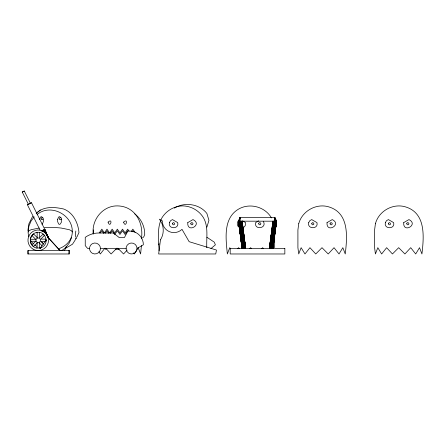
<?xml version="1.0" encoding="UTF-8"?>
<svg xmlns="http://www.w3.org/2000/svg" width="445" height="445" viewBox="0 0 445 445"><rect width="100%" height="100%" fill="white"/><g stroke="black" fill="none" stroke-linecap="round" stroke-linejoin="round"><path stroke-width="0.67" d="M30.566 240.973L30.555 241.268L35.722 241.268M35.722 239.271L30.555 239.271L30.555 241.268M39.416 232.551L39.416 237.741L43.043 234.115L44.411 235.483L40.806 239.126L45.996 239.126L45.985 241.079M75.811 231.033L75.433 234.326L75.622 236.312L76.34 237.897L74.888 240.5L72.496 244.205L65.265 248.477M239.922 218.751L240.078 217.538L274.754 217.538L276.573 221.182L273.002 248.505M239.605 221.182L240.078 217.538L238.503 221.182L242.036 248.505L238.626 221.182L240.078 217.538L240.078 221.182L243.827 248.505L239.605 221.182L243.359 248.505L239.199 221.182L240.078 217.538L238.626 221.182L242.102 248.505L241.535 243.727M272.991 221.182L269.358 248.505L272.991 221.182L269.52 247.826L270.744 238.943M270.154 244.405L270.332 243.042M270.51 241.674L270.777 239.627M271.044 237.574L271.222 236.212M271.489 234.159L271.667 232.796M271.845 231.428L272.106 229.381M272.551 225.96L272.373 227.328L272.518 225.96M272.818 223.913L272.996 222.544L272.802 223.913M273.046 246.458L273.219 245.089M273.486 243.042L273.664 241.674M273.931 239.627L274.198 237.574M274.376 236.212L274.554 234.843M274.821 232.796L274.999 231.428M275.266 229.381L275.533 227.328M275.883 224.597L275.705 225.96L275.85 224.597M276.15 222.544L276.328 221.182L274.754 217.538L274.754 221.182L270.671 248.505L275.221 221.182L274.754 217.538L276.512 221.182L273.041 247.826M28.886 236.673A22.072 18.189 0 0 1 28.135 231.967L28.886 226.271L31.094 220.965L34.209 216.915M274.754 221.182L270.237 248.505L273.842 221.182L269.865 248.505L273.464 221.182L269.587 248.505L273.174 221.182L269.414 248.505M272.93 248.505L276.573 221.182L238.503 221.182L242.086 248.505M93.155 233.775L93.684 229.859M270.927 237.574L271.211 235.527M271.394 234.159L272.145 228.697M272.963 247.142L273.247 245.089M273.43 243.727L273.708 241.674M273.897 240.311L274.643 234.843M274.832 233.475L276.512 221.182L272.056 248.505L276.328 221.182L271.617 248.505L276.039 221.182L274.754 217.538L275.661 221.182L271.144 248.505L275.221 221.182M270.582 241.674L270.777 240.311M275.277 228.697L275.466 227.328M276.139 222.544L276.328 221.182M272.74 248.505L276.573 221.182L272.44 248.505L276.512 221.182M27.874 230.56L28.864 223.868L32.613 216.353M270.237 248.505L274.281 221.182M271.144 248.505L276.039 221.182M75.917 238.726L76.039 238.136M39.471 219.48L40.423 217.138L41.441 216.62C45.435 219.68 40.895 215.997 41.057 218.862M239.788 218.751L240.078 217.538L238.859 221.182L242.547 248.505L238.626 221.182L242.264 248.505L238.503 221.182M206.897 227.122L208.939 220.308L206.897 213.489C199.538 203.838 184.458 201.757 174.384 208.115M66.305 246.224L65.454 248.811L64.03 250.752M240.078 217.538L238.865 221.182L242.92 248.505L239.199 221.182M36.251 247.993C28.53 246.269 28.53 234.27 36.251 232.551M30.599 239.582L30.599 238.203L31.311 236.273M71.528 237.663L69.325 242.97L65.816 247.526L61.755 250.635M158.654 244.828L159.11 243.754M76.946 236.946L78.965 232.535C78.164 222.912 73.208 212.582 63.668 209.005C55.258 207.103 44.717 206.085 37.742 212.098M28.135 231.967L28.886 230.799L31.094 229.709L39.171 228.057M99.252 232.891L101.838 229.164L104.419 232.891L107.006 229.164L109.592 232.891L112.173 229.164L114.76 232.891L117.341 229.164L119.927 232.891L122.514 229.164L125.095 232.891L127.682 229.164L129 231.066M100.314 232.93L101.838 230.733L103.685 233.397M105.304 233.191L107.006 230.733L108.853 233.397M110.349 233.364L112.173 230.733L114.76 234.459L117.341 230.733L119.927 234.459L122.514 230.733L125.095 234.459L127.682 230.733M131.281 231.428L132.849 229.164L135.08 232.379M132.109 231.801L132.849 230.733L133.611 231.828M40.495 248.299L41.313 247.17M40.317 247.854L46.108 240.306M242.23 224.491L242.553 223.713L242.23 222.928M104.887 248.21L100.314 253.973L98.924 251.686M237.736 248.733L238.565 247.687L239.46 248.655M32.034 235.589L33.625 234.003L37.391 237.769M127.148 250.101L123.577 253.973L117.825 248.171M261.749 248.655L262.645 247.687L263.473 248.733M116.863 248.171L111.111 253.973L105.749 248.171M249.645 248.655L250.607 247.687L251.564 248.655M37.391 242.77L33.625 246.536L32.802 245.729L32.012 244.922L35.778 241.157M210.913 248.616L215.397 244.828L214.256 242.141L206.897 237.257M36.162 213.422L40.406 209.901M239.315 220.019C236.534 221.51 236.534 225.91 239.315 227.406M37.141 214.468C50.457 203.282 72.947 214.662 72.285 231.967A22.072 18.189 0 0 1 58.356 248.872M40.072 230.104L27.412 204.789L31.478 202.753L44.756 229.303L48.232 237.608L59.997 250.546M31.478 202.753L30.16 203.426M44.578 229.403L48.177 237.608L59.942 250.546M142.567 237.83C143.935 237.202 144.308 235.644 144.72 234.337C144.831 226.511 141.071 218.562 134.729 213.9M137.06 248.482A5.49 5.49 0 0 0 128.828 243.732A5.49 5.49 0 0 0 128.828 253.238A5.49 5.49 0 0 0 137.06 248.482L143.362 244.767A13.656 13.656 0 0 0 129.706 231.083L127.876 231.083L124.433 237.535L119.16 237.535L113.419 232.996L98.784 232.996A23.262 23.262 0 0 0 85.245 237.341L85.245 245.646L87.659 248.482L89.49 248.482M258.662 220.865L255.641 222.606C253.817 230.332 267.223 228.569 263.457 221.577M22.25 192.051L24.291 191.027L30.421 203.282L30.132 203.432L28.38 204.305L22.25 192.051L24.291 191.027M30.388 203.298L30.11 203.432M41.541 230.905L44.756 229.303L48.244 237.608L44.739 229.32M42.381 230.51L41.418 230.983M28.146 204.433L27.412 204.789M40.306 247.993C50.441 245.028 46.152 229.92 36.167 232.551M242.553 227.834C244.761 227.256 246.174 224.808 245.568 222.606L242.547 220.865M45.379 241.413L41.079 241.413L43.693 244.027M30.516 242.341L31.311 244.266M36.167 247.993L40.389 247.993M100.47 248.482A5.49 5.49 0 0 0 92.237 243.732A5.49 5.49 0 0 0 92.237 253.238A5.49 5.49 0 0 0 100.47 248.482L126.085 248.482M115.644 249.278L118.976 249.278M105.365 249.233L106.088 249.278M40.979 241.374L43.666 244.016M32.012 235.616L35.778 239.388M39.138 242.792L41.964 245.618M44.862 230.032L48.232 237.608L47.32 236.634L48.177 237.608L44.639 229.359M42.014 230.666L42.892 231.656M47.292 236.618L48.177 237.608L44.389 229.481M47.393 236.595L48.232 237.608L45.507 232.029M133.539 252.927L134.368 253.973L138.195 247.687L140.603 253.973L141.421 245.64M42.531 230.404L43.744 231.951M271.456 217.928C265.087 206.725 249.684 202.597 238.565 209.111C222.945 218.234 225.871 238.787 227.345 253.973L229.754 247.687L230.449 248.827M47.47 236.556L48.232 237.608L45.902 233.375M43.065 230.137L44.522 232.273M47.443 236.545L48.177 237.608L44.027 229.659M72.285 231.967L71.528 230.799L69.325 229.709L61.243 228.057A22.233 4.589 0 0 0 44.494 227.601M48.232 237.608L47.493 236.434L48.177 237.608M43.577 229.887L46.758 235.233M240.066 221.182L244.299 248.505L240.539 221.182L244.744 248.505L241.001 221.182L245.123 248.505L241.413 221.182L245.417 248.505L241.752 221.182L245.607 248.505L241.997 221.182L245.673 248.505L242.119 221.182L243.949 236.212L243.632 234.159M242.113 221.182L245.673 248.505M159.06 250.83C158.693 239.938 156.751 228.035 161.88 217.928C166.241 210.657 174.251 206.029 182.734 205.89C191.211 206.029 199.221 210.657 203.588 217.928C208.633 227.039 206.28 237.78 206.808 247.687M242.597 225.96L242.341 223.913L242.547 225.96M242.77 227.328L243.46 232.796M244.066 237.574L244.756 243.042L244.116 237.574M245.011 245.089L245.184 246.458L244.945 244.405M240.322 232.796L240.495 234.159M240.751 236.212L241.006 238.259M241.262 240.311L241.435 241.674M241.691 243.727L241.863 245.089M239.916 230.059L240.078 231.428M240.244 232.796L240.484 234.843M240.645 236.212L240.968 238.943M241.129 240.311L241.374 242.358M242.786 228.012L243.026 230.059M243.181 231.428L243.343 232.796M244.055 238.943L244.21 240.311M30.555 239.271L30.566 239.566M274.682 234.738L274.682 247.687M141.421 238.826C143.88 222.756 135.019 206.102 117.341 205.89C102.723 205.679 91.409 219.88 93.261 234.053M68.981 250.546L68.981 253.973M39.416 242.575L39.416 247.993M37.135 232.551L37.135 237.964M37.135 242.575L37.135 247.993M30.599 240.962L30.599 242.341M28.124 250.546L28.124 253.973M41.969 224.208A1.235 1.018 -42.1 0 0 42.464 223.818L43.41 221.477L43.21 218.551L42.809 219.557L41.485 219.58A2.247 1.546 -31.5 0 1 41.057 218.862M40.295 248.221A22.072 18.189 0 0 1 39.171 247.72M36.774 246.397A22.072 18.189 0 0 1 34.599 244.828M33.62 243.966A22.072 18.189 0 0 1 31.094 241.062M57.577 219.48L57.577 221.477L58.529 223.818A1.235 1.018 42.1 0 0 60.075 224.202L61.315 222.405L61.315 218.551C61.577 220.325 58.568 219.975 59.23 218.306C60.209 216.543 62.823 219.352 59.547 216.62L58.529 217.138L57.577 219.48M160.467 239.816L158.654 253.973L215.747 253.973L216.448 250.046L189.153 241.696L182.005 229.342A11.598 11.598 0 0 1 162.347 220.865L159.371 219.163A17.839 17.839 0 0 1 160.467 239.816M269.887 246.458L269.709 247.826L269.909 246.458M108.074 222.144C110.21 228.958 113.336 217.305 108.074 222.144M123.582 222.144C125.718 228.958 128.839 217.305 123.582 222.144M169.45 222.606C167.62 229.42 179.524 229.42 177.694 222.606L172.471 219.591L170.557 220.692L169.45 222.606M172.51 223.423L172.793 224.491A1.307 1.196 -71.2 0 0 173.572 224.814C176.114 224.53 173.444 221.043 172.51 223.423M187.768 222.606C186.917 233.786 203.098 224.441 192.991 219.591L187.768 222.606M190.822 223.423L190.933 224.263L191.89 224.814A1.307 1.196 71.2 0 0 192.668 224.491C193.959 223.201 191.294 221.66 190.822 223.423M258.695 223.423L258.979 224.491L259.763 224.814A1.307 1.196 71.2 0 0 260.542 224.491C261.832 223.201 259.168 221.66 258.695 223.423M298.728 223.735L297.911 229.965L297.911 247.687L298.728 253.973L301.137 247.687L304.964 253.973L309.948 247.687L315.755 253.973L321.991 247.687L328.221 253.973L334.028 247.687L339.018 253.973L342.845 247.687L345.248 253.973C347.289 236.679 349.459 212.627 328.221 206.708C315.794 203.293 301.988 211.264 298.728 223.735M308.713 222.606C306.878 229.42 318.781 229.42 316.951 222.606L311.728 219.591L309.815 220.692L308.713 222.606M311.767 223.423L312.051 224.491A1.307 1.196 -71.2 0 0 312.829 224.814C315.377 224.53 312.702 221.043 311.767 223.423M327.025 222.606C326.174 233.786 342.355 224.441 332.254 219.591L327.025 222.606M330.079 223.423L330.19 224.263L331.147 224.814A1.307 1.196 71.2 0 0 331.926 224.491C333.222 223.201 330.552 221.66 330.079 223.423M375.413 223.735L374.59 229.965L374.59 247.687L375.413 253.973L377.816 247.687L381.643 253.973L386.633 247.687L392.44 253.973L398.67 247.687L404.906 253.973L410.713 247.687L415.697 253.973L419.524 247.687L421.927 253.973C423.968 236.679 426.143 212.627 404.906 206.708C392.473 203.293 378.667 211.264 375.413 223.735M385.392 222.606C383.562 229.42 395.466 229.42 393.636 222.606L388.407 219.591L386.494 220.692L385.392 222.606M388.446 223.423L388.73 224.491A1.307 1.196 -71.2 0 0 389.514 224.814C392.056 224.53 389.381 221.043 388.446 223.423M403.71 222.606C402.859 233.786 419.04 224.441 408.933 219.591L403.71 222.606M406.763 223.423L407.047 224.491L407.826 224.814A1.307 1.196 71.2 0 0 408.61 224.491C409.901 223.201 407.231 221.66 406.763 223.423M284.845 248.505L230.193 248.505L230.193 253.973L284.845 253.973L284.845 248.505M69.231 250.546L27.874 250.546L27.874 253.973L69.231 253.973L69.231 250.546M239.21 223.913L239.037 222.544L239.193 223.913M239.638 227.328L239.466 225.96L239.594 227.328M242.291 248.505L242.036 246.458L242.291 248.505M33.097 249.167A10.274 10.274 0 0 0 48.511 240.272A10.274 10.274 0 0 0 33.097 231.372A10.274 10.274 0 0 0 33.097 249.167M37.107 242.247A2.286 2.286 0 0 0 40.534 240.272A2.286 2.286 0 0 0 37.107 238.292A2.286 2.286 0 0 0 37.107 242.247"/></g></svg>
